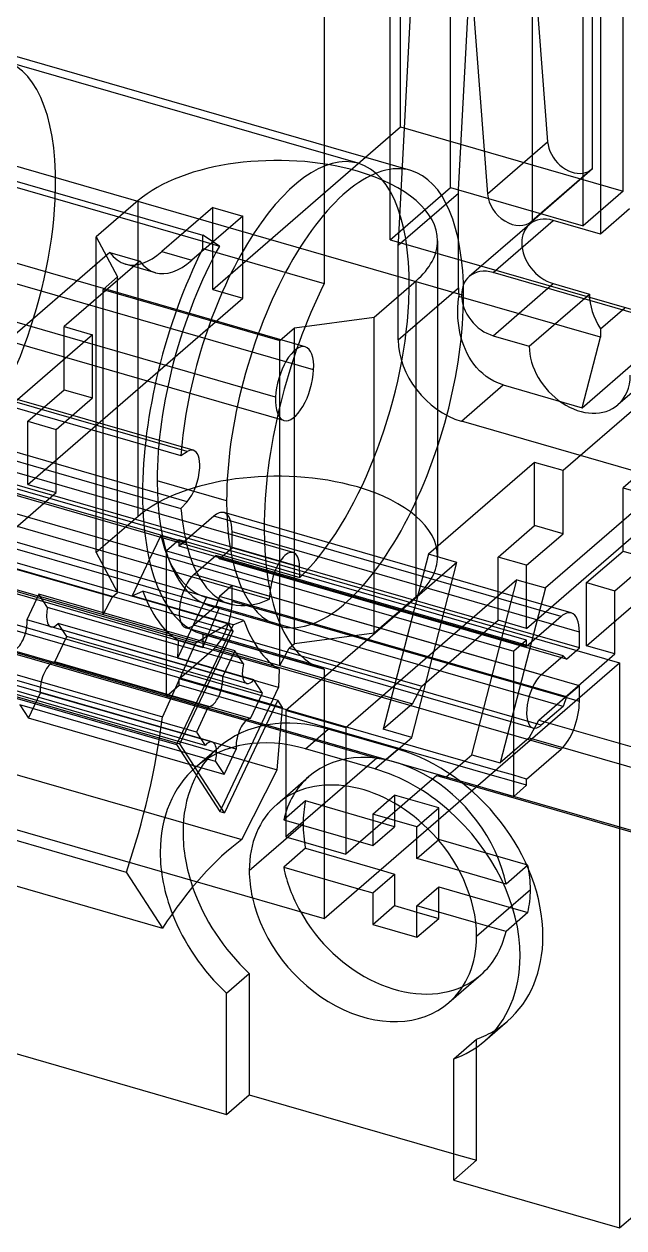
# Model space of a CAD drawing. Header units: millimetres. Extents: x -2.6 to 65.1, y -0.1 to 99.3.
# Drawn here: x 24.08 to 40.53, y -0.14 to 32.88 of the extents above; entities that cross this region are included whole.
import ezdxf

# ---------------------------------------------------------------- set-up
doc = ezdxf.new("R2010")
doc.units = ezdxf.units.MM
doc.layers.add('HIDDEN', color=7, linetype='Continuous')
doc.layers.add('THICK', color=7, linetype='Continuous')

msp = doc.modelspace()

# ---------------------------------------------------------------- linework, layer by layer
at = {"layer": 'HIDDEN'}
for p, q in [((34.406, 30.057), (34.406, 46.857)), ((39.672, 28.912), (39.672, 37.572)), ((39.888, 37.51), (39.888, 27.117)), ((35.775, 28.391), (35.775, 37.185)), ((36.119, 36.937), (36.79, 28.217)), ((38.022, 27.483), (38.022, 36.143)), ((34.125, 26.963), (34.125, 35.756)), ((40.512, 28.294), (40.512, 35.136)), ((35.996, 28.328), (36.337, 34.752)), ((38.061, 34.573), (38.44, 29.646)), ((39.412, 28.787), (39.412, 34.183)), ((34.346, 26.899), (34.687, 33.323)), ((34.688, 28.86), (22.217, 32.46)), ((33.243, 29.057), (23.544, 31.857)), ((29.256, 25.597), (34.406, 30.057)), ((34.406, 30.057), (40.512, 28.294)), ((36.79, 28.217), (38.44, 29.646)), ((36.135, 25.43), (23.664, 29.03)), ((39.655, 28.896), (38.005, 27.467)), ((38.022, 27.483), (39.672, 28.912)), ((39.412, 27.341), (39.412, 28.787)), ((34.125, 26.963), (35.775, 28.391)), ((34.341, 26.813), (35.991, 28.242)), ((35.775, 28.391), (35.996, 28.328)), ((35.991, 28.242), (35.996, 28.328)), ((35.991, 25.644), (35.991, 28.242)), ((35.996, 28.328), (39.412, 27.341)), ((40.512, 28.294), (39.412, 27.341)), ((27.21, 28.035), (26.06, 27.039)), ((27.21, 19.375), (27.21, 28.035)), ((29.256, 27.848), (27.856, 26.636)), ((29.256, 27.848), (30.079, 27.611)), ((29.256, 25.597), (29.256, 27.848)), ((40.688, 27.81), (39.888, 27.117)), ((30.079, 27.611), (28.679, 26.398)), ((30.079, 25.359), (30.079, 27.611)), ((36.945, 26.062), (38.595, 27.491)), ((39.888, 27.117), (38.595, 27.491)), ((29.44, 26.789), (28.979, 27.084)), ((37.94, 27.381), (36.29, 25.952)), ((31.79, 24.024), (22.091, 26.824)), ((26.06, 18.379), (26.06, 27.039)), ((26.06, 27.039), (26.646, 25.946)), ((28.979, 26.922), (29.44, 26.789)), ((34.125, 26.963), (34.346, 26.899)), ((34.341, 26.813), (34.346, 26.899)), ((34.341, 24.215), (34.341, 26.813)), ((34.346, 26.899), (44.296, 24.026)), ((35.421, 26.935), (35.421, 18.274)), ((26.432, 26.614), (16.756, 18.235)), ((26.432, 26.614), (27.254, 26.377)), ((27.856, 26.636), (28.679, 26.398)), ((32.022, 23.389), (22.323, 26.189)), ((27.254, 26.377), (25.179, 24.58)), ((27.681, 26.057), (26.858, 26.295)), ((26.646, 25.946), (26.246, 25.6)), ((26.646, 17.286), (26.646, 25.946)), ((33.681, 24.839), (34.831, 25.835)), ((34.831, 17.175), (34.831, 25.835)), ((41.697, 24.69), (36.945, 26.062)), ((36.945, 24.33), (38.595, 25.759)), ((38.595, 25.759), (39.585, 25.473)), ((30.976, 22.641), (21.277, 25.441)), ((26.246, 16.68), (26.246, 25.6)), ((26.246, 25.6), (31.096, 24.2)), ((29.256, 25.597), (30.079, 25.359)), ((34.341, 24.215), (35.991, 25.644)), ((37.935, 24.044), (39.585, 25.473)), ((24.179, 20.25), (30.079, 25.359)), ((35.975, 24.952), (35.977, 25.098)), ((35.977, 25.098), (35.987, 25.25)), ((35.987, 25.25), (36.007, 25.408)), ((39.888, 24.287), (36.007, 25.408)), ((39.888, 24.52), (40.554, 25.097)), ((31.208, 22.006), (21.508, 24.806)), ((31.496, 24.546), (33.681, 24.839)), ((33.681, 16.179), (33.681, 24.839)), ((35.98, 24.812), (35.975, 24.952)), ((35.991, 24.676), (35.98, 24.812)), ((25.179, 22.848), (25.179, 24.58)), ((25.179, 24.58), (25.959, 24.355)), ((31.096, 24.2), (31.496, 24.546)), ((31.496, 15.886), (31.496, 24.546)), ((36.009, 24.545), (35.991, 24.676)), ((36.033, 24.418), (36.009, 24.545)), ((39.888, 24.52), (39.888, 24.287)), ((42.708, 24.461), (40.368, 22.434)), ((9.756, 24.211), (40.414, 15.361)), ((25.959, 24.355), (23.05, 21.836)), ((25.959, 22.623), (25.959, 24.355)), ((31.096, 15.28), (31.096, 24.2)), ((36.062, 24.295), (36.033, 24.418)), ((36.097, 24.176), (36.062, 24.295)), ((36.137, 24.061), (36.097, 24.176)), ((36.945, 24.33), (37.935, 24.044)), ((39.388, 22.354), (39.888, 24.287)), ((28.552, 21.15), (18.853, 23.95)), ((28.721, 21.186), (19.021, 23.986)), ((36.183, 23.951), (36.137, 24.061)), ((36.234, 23.844), (36.183, 23.951)), ((36.29, 23.741), (36.234, 23.844)), ((36.352, 23.642), (36.29, 23.741)), ((36.42, 23.547), (36.352, 23.642)), ((36.493, 23.456), (36.42, 23.547)), ((36.574, 23.37), (36.493, 23.456)), ((39.388, 22.354), (40.988, 23.74)), ((36.66, 23.29), (36.574, 23.37)), ((36.754, 23.214), (36.66, 23.29)), ((36.856, 23.144), (36.754, 23.214)), ((36.967, 23.081), (36.856, 23.144)), ((24.179, 21.982), (25.179, 22.848)), ((25.179, 22.848), (25.959, 22.623)), ((36.073, 21.983), (37.223, 22.979)), ((37.089, 23.025), (36.967, 23.081)), ((37.223, 22.979), (37.089, 23.025)), ((37.223, 22.979), (39.388, 22.354)), ((1.727, 22.628), (31.172, 14.128)), ((24.959, 21.757), (25.959, 22.623)), ((40.938, 22.427), (38.862, 20.63)), ((24.179, 21.982), (24.959, 21.757)), ((24.179, 20.25), (24.179, 21.982)), ((42.568, 20.108), (36.073, 21.983)), ((42.583, 21.952), (40.508, 20.155)), ((24.959, 20.025), (24.959, 21.757)), ((31.46, 18.381), (21.76, 21.181)), ((27.403, 21.326), (28.383, 21.043)), ((28.383, 21.043), (28.552, 21.15)), ((37.862, 16.3), (43.762, 21.409)), ((1.578, 20.927), (31.023, 12.427)), ((38.083, 20.855), (35.174, 18.336)), ((38.862, 20.63), (38.083, 20.855)), ((38.083, 19.123), (38.083, 20.855)), ((39.508, 15.825), (45.408, 20.934)), ((31.637, 17.99), (21.938, 20.79)), ((21.946, 20.502), (31.645, 17.702)), ((38.862, 18.898), (38.862, 20.63)), ((15.614, 20.327), (29.817, 16.227)), ((30.847, 17.426), (21.148, 20.226)), ((24.179, 20.25), (24.959, 20.025)), ((29.635, 19.8), (27.729, 20.35)), ((40.508, 18.423), (40.508, 20.155)), ((40.508, 20.155), (41.287, 19.93)), ((21.11, 19.905), (30.81, 17.105)), ((22.868, 18.214), (24.959, 20.025)), ((28.552, 19.777), (27.33, 20.129)), ((27.33, 19.894), (28.383, 19.59)), ((41.287, 19.93), (38.378, 17.411)), ((20.081, 19.766), (29.78, 16.966)), ((28.383, 19.59), (28.552, 19.777)), ((20.78, 19.374), (29.44, 16.874)), ((27.21, 19.375), (26.06, 18.379)), ((29.286, 19.381), (28.336, 18.559)), ((38.812, 16.631), (29.286, 19.381)), ((39.09, 16.726), (29.564, 19.476)), ((0.607, 19.009), (30.052, 10.509)), ((27.381, 18.994), (28.527, 18.662)), ((27.83, 18.852), (27.513, 18.184)), ((27.83, 18.852), (28.522, 18.652)), ((29.786, 18.515), (29.786, 18.948)), ((39.312, 16.198), (29.786, 18.948)), ((37.083, 18.257), (38.083, 19.123)), ((37.862, 18.032), (38.862, 18.898)), ((38.862, 18.898), (38.083, 19.123)), ((28.336, 18.732), (27.986, 18.429)), ((28.336, 18.559), (28.336, 18.732)), ((37.862, 15.982), (28.336, 18.732)), ((37.862, 15.809), (28.336, 18.559)), ((28.527, 18.662), (28.522, 18.652)), ((29.436, 18.212), (29.786, 18.515)), ((39.312, 15.765), (29.786, 18.515)), ((17.055, 18.368), (30.911, 14.368)), ((20.319, 18.282), (28.979, 15.782)), ((22.868, 18.214), (26.506, 17.164)), ((26.06, 18.379), (26.646, 17.286)), ((27.986, 14.445), (27.986, 18.429)), ((27.986, 18.429), (37.512, 15.679)), ((28.736, 17.779), (29.336, 18.299)), ((29.336, 18.299), (29.436, 18.212)), ((38.862, 15.549), (29.336, 18.299)), ((38.962, 15.462), (29.436, 18.212)), ((35.174, 18.336), (33.933, 13.537)), ((35.954, 18.111), (35.174, 18.336)), ((37.083, 16.525), (37.083, 18.257)), ((37.862, 18.032), (37.083, 18.257)), ((39.508, 17.557), (40.508, 18.423)), ((40.287, 17.332), (41.287, 18.198)), ((40.508, 18.423), (41.287, 18.198)), ((35.954, 18.111), (31.262, 14.048)), ((31.645, 17.702), (31.637, 17.99)), ((34.712, 13.312), (35.954, 18.111)), ((37.862, 16.3), (37.862, 18.032)), ((22.609, 17.73), (26.246, 16.68)), ((38.262, 15.029), (28.736, 17.779)), ((37.599, 17.636), (32.908, 13.573)), ((36.358, 12.837), (37.599, 17.636)), ((37.599, 17.636), (38.378, 17.411)), ((39.508, 17.557), (40.287, 17.332)), ((39.508, 15.825), (39.508, 17.557)), ((1.656, 17.196), (28.825, 9.353)), ((14.15, 17.239), (28.353, 13.139)), ((24.487, 17.237), (24.159, 16.541)), ((29.856, 15.687), (24.487, 17.237)), ((24.725, 16.876), (24.487, 17.237)), ((26.506, 17.164), (26.646, 17.286)), ((29.436, 17.173), (29.336, 16.913)), ((29.786, 17.476), (29.436, 17.173)), ((38.962, 14.423), (29.436, 17.173)), ((29.786, 17.043), (29.786, 17.476)), ((39.312, 14.726), (29.786, 17.476)), ((30.81, 17.105), (30.847, 17.426)), ((33.681, 16.179), (34.831, 17.175)), ((38.378, 17.411), (37.137, 12.612)), ((40.287, 15.6), (40.287, 17.332)), ((14.404, 17.118), (28.261, 13.118)), ((29.735, 15.43), (24.725, 16.876)), ((26.246, 16.68), (26.506, 17.164)), ((29.082, 17.156), (28.289, 15.482)), ((29.336, 16.913), (28.736, 16.394)), ((28.979, 15.782), (29.44, 16.874)), ((29.752, 16.962), (29.059, 17.162)), ((29.082, 17.156), (29.775, 16.956)), ((31.082, 16.37), (29.177, 16.92)), ((38.862, 14.163), (29.336, 16.913)), ((29.78, 16.966), (29.775, 16.956)), ((39.312, 14.293), (29.786, 17.043)), ((20.069, 16.69), (33.752, 12.74)), ((20.329, 16.656), (34.012, 12.706)), ((29.529, 14.991), (24.159, 16.541)), ((26.246, 16.68), (31.096, 15.28)), ((34.993, 14.714), (37.083, 16.525)), ((37.862, 16.3), (37.083, 16.525)), ((38.812, 16.631), (37.862, 15.809)), ((29.529, 14.984), (24.818, 16.344)), ((30.382, 14.889), (25.013, 16.439)), ((25.251, 16.077), (25.013, 16.439)), ((29.77, 16.3), (28.261, 13.118)), ((38.041, 13.568), (28.514, 16.318)), ((38.262, 13.644), (28.736, 16.394)), ((31.496, 15.886), (33.681, 16.179)), ((39.312, 15.765), (39.312, 16.198)), ((24.923, 15.381), (25.251, 16.077)), ((29.529, 14.842), (25.251, 16.077)), ((28.302, 15.981), (28.289, 15.482)), ((31.074, 15.181), (28.302, 15.981)), ((30.534, 15.696), (28.955, 16.151)), ((28.979, 16.145), (32.314, 15.182)), ((28.979, 16.145), (28.979, 15.782)), ((31.355, 15.764), (31.496, 15.886)), ((37.862, 15.982), (37.512, 15.679)), ((37.862, 15.809), (37.862, 15.982)), ((29.132, 14.149), (23.763, 15.699)), ((28.336, 14.921), (29.286, 15.744)), ((38.812, 12.994), (29.286, 15.744)), ((31.096, 15.28), (31.355, 15.764)), ((31.355, 15.764), (34.993, 14.714)), ((37.512, 12.848), (37.512, 15.679)), ((38.197, 13.789), (40.287, 15.6)), ((38.262, 15.029), (38.862, 15.549)), ((38.862, 15.549), (38.962, 15.462)), ((38.962, 15.462), (39.312, 15.765)), ((40.287, 15.6), (39.508, 15.825)), ((29.172, 14.155), (24.923, 15.381)), ((31.06, 14.682), (28.289, 15.482)), ((31.096, 15.28), (34.733, 14.23)), ((28.805, 13.453), (23.435, 15.003)), ((28.336, 14.748), (28.336, 14.921)), ((37.014, 12.416), (28.336, 14.921)), ((29.043, 13.091), (23.673, 14.641)), ((28.92, 13.278), (23.869, 14.737)), ((24.199, 13.843), (24.527, 14.539)), ((29.273, 13.169), (24.527, 14.539)), ((27.986, 14.445), (28.336, 14.748)), ((36.864, 12.287), (28.336, 14.748)), ((34.733, 14.23), (34.993, 14.714)), ((39.312, 14.726), (38.962, 14.423)), ((39.312, 14.293), (39.312, 14.726)), ((29.331, 12.654), (23.961, 14.204)), ((23.961, 14.204), (24.199, 13.843)), ((27.986, 14.445), (36.514, 11.983)), ((34.733, 14.23), (33.933, 13.537)), ((38.962, 14.423), (38.862, 14.163)), ((32.908, 13.573), (31.262, 14.048)), ((31.262, 14.048), (31.262, 10.584)), ((38.862, 14.163), (38.262, 13.644)), ((29.569, 12.293), (24.199, 13.843)), ((31.797, 12.999), (32.422, 13.54)), ((34.327, 12.99), (32.422, 13.54)), ((32.908, 13.573), (32.908, 10.109)), ((37.937, 13.305), (38.197, 13.789)), ((38.197, 13.789), (41.834, 12.739)), ((34.712, 13.312), (33.933, 13.537)), ((34.012, 12.706), (34.712, 13.312)), ((37.937, 13.305), (37.137, 12.612)), ((37.937, 13.305), (41.574, 12.255)), ((28.261, 13.118), (29.447, 11.281)), ((28.785, 12.492), (29.41, 13.034)), ((33.702, 12.449), (31.797, 12.999)), ((33.702, 12.449), (34.327, 12.99)), ((37.862, 12.171), (38.812, 12.994)), ((33.752, 12.74), (31.262, 10.584)), ((33.752, 12.74), (34.012, 12.706)), ((35.658, 12.231), (36.358, 12.837)), ((36.358, 12.837), (37.137, 12.612)), ((31.018, 11.483), (31.893, 12.241)), ((35.398, 12.265), (32.908, 10.109)), ((35.398, 12.265), (35.658, 12.231)), ((35.398, 12.265), (49.081, 8.315)), ((35.658, 12.231), (49.341, 8.281)), ((37.862, 12.171), (37.512, 12.272)), ((37.862, 11.998), (37.512, 12.099)), ((37.512, 11.695), (37.862, 11.998)), ((37.862, 11.998), (37.862, 12.171)), ((31.8, 11.569), (31.2, 11.049)), ((34.243, 10.864), (31.8, 11.569)), ((33.643, 11.21), (34.243, 11.73)), ((35.456, 11.38), (34.243, 11.73)), ((34.243, 11.73), (34.243, 10.864)), ((29.491, 11.375), (29.447, 11.281)), ((29.447, 11.281), (29.576, 11.243)), ((34.856, 10.86), (35.456, 11.38)), ((35.456, 10.514), (35.456, 11.38)), ((30.257, 9.662), (31.732, 10.939)), ((31.2, 11.049), (33.643, 10.344)), ((33.643, 11.21), (33.643, 10.344)), ((34.856, 10.86), (33.643, 11.21)), ((31.262, 10.584), (32.908, 10.109)), ((33.643, 10.344), (34.243, 10.864)), ((34.856, 10.547), (34.856, 10.86)), ((31.8, 10.27), (31.2, 9.75)), ((31.8, 10.27), (33.851, 9.678)), ((34.856, 9.994), (35.456, 10.514)), ((37.899, 9.808), (35.456, 10.514)), ((31.2, 9.75), (33.251, 9.158)), ((37.299, 9.289), (36.013, 9.66)), ((37.899, 9.808), (37.299, 9.289)), ((35.456, 8.348), (35.456, 9.214)), ((36.309, 8.968), (37.899, 8.509)), ((36.492, 7.862), (37.967, 9.139)), ((34.856, 8.522), (35.456, 8.348)), ((34.856, 7.829), (35.456, 8.348)), ((37.899, 8.509), (37.299, 7.99)), ((37.299, 7.99), (36.471, 8.229)), ((35.731, 6.04), (36.606, 6.798)), ((36.713, 4.988), (37.338, 5.529)), ((36.492, 1.713), (36.492, 5.037)), ((35.867, 1.893), (36.492, 1.713)), ((35.867, 1.172), (36.492, 1.713))]:
    msp.add_line(p, q, dxfattribs=at)
for centre, major_axis, ratio, start_param, end_param in [((21.8, 25.815), (-1.744, -6.042), 0.433013, 2.071532, 3.141574), ((39.131, 29.501), (0.524, -0.605), 0.75, -2.349328, -0.43941), ((31.021, 26.935), (4.4, 0), 0.5, 1.047198, 2.617994), ((31.499, 23.015), (-1.744, -6.042), 0.433013, 3.141574, 5.16666), ((32.885, 22.615), (-1.803, -6.245), 0.433013, -3.141552, -0.982794), ((31.499, 23.015), (-1.744, -6.042), 0.433013, 2.071532, 3.141574), ((31.021, 26.935), (4.4, 0), 0.5, -0.000036, 1.047198), ((32.885, 22.615), (-1.803, -6.245), 0.433013, 2.158799, 3.141633), ((39.131, 29.501), (0.524, -0.605), 0.75, -0.43941, -0.000041), ((39.131, 29.501), (0.524, -0.605), 0.75, -0.000041, 0.038593), ((37.481, 28.072), (0.524, -0.605), 0.75, -2.349328, -0.000041), ((21.8, 25.815), (-1.744, -6.042), 0.433013, 0.634468, 2.071532), ((38.595, 26.625), (0.655, -0.756), 0.75, 2.284521, 3.141594), ((37.481, 28.072), (0.524, -0.605), 0.75, -0.000041, 0.038593), ((38.595, 26.625), (0.655, -0.756), 0.75, -3.141592, -2.427868), ((30.979, 23.165), (-1.803, -6.245), 0.433013, -2.060059, -0.982794), ((31.021, 26.935), (4.4, 0), 0.5, -0.523599, -0.000036), ((38.595, 26.625), (0.655, -0.756), 0.75, -2.427868, -0.857072), ((27.856, 29.753), (-0.998, -3.459), 0.433013, -0.32533, 0.000051), ((27.856, 29.753), (-0.998, -3.459), 0.433013, 0.000051, 0.588003), ((28.679, 29.516), (0.998, 3.459), 0.433013, 2.816262, 3.141643), ((28.679, 29.516), (0.998, 3.459), 0.433013, -3.141542, -2.55359), ((36.945, 25.196), (-0.655, 0.756), 0.75, -0.857072, 0.000001), ((36.945, 25.196), (-0.655, 0.756), 0.75, 0.000001, 0.713724), ((32.885, 22.615), (-1.803, -6.245), 0.433013, 0.000041, 2.158799), ((37.723, 25.144), (1.309, -1.512), 0.75, -2.427868, -2.29349), ((36.945, 25.196), (-0.655, 0.756), 0.75, 0.713724, 2.284521), ((40.971, 25.073), (1.047, -1.209), 0.75, -2.427868, -1.753738), ((31.499, 23.015), (-1.744, -6.042), 0.433013, 0.634468, 2.071532), ((36.073, 23.715), (1.309, -1.512), 0.75, -2.427868, -0.857072), ((31.499, 23.015), (-0.291, -1.009), 0.433013, 3.141553, 5.213125), ((31.499, 23.015), (-0.291, -1.009), 0.433013, 2.071532, 3.141553), ((39.321, 23.644), (-1.047, 1.209), 0.75, 0.713724, 3.141552), ((31.499, 23.015), (-0.291, -1.009), 0.433013, -0.000039, 2.071532), ((39.321, 23.644), (-1.047, 1.209), 0.75, 3.141552, 3.855317), ((31.499, 23.015), (-0.291, -1.009), 0.433013, -1.07006, -0.000039), ((28.499, 20.417), (-0.222, -0.769), 0.433013, 3.141553, 3.595864), ((28.499, 20.417), (-0.222, -0.769), 0.433013, 2.071532, 3.141553), ((31.021, 18.275), (4.4, 0), 0.5, 1.047198, 2.617994), ((28.499, 20.417), (-0.222, -0.769), 0.433013, 0.721734, 2.071532), ((30.979, 23.165), (-1.803, -6.245), 0.433013, -0.982794, 0.000041), ((31.021, 18.275), (4.4, 0), 0.5, -0.000036, 1.047198), ((31.499, 23.015), (-1.744, -6.042), 0.433013, -0.849062, -0.649993), ((29.286, 18.515), (-0.277, -0.961), 0.433013, 3.141554, 3.729595), ((32.885, 22.615), (-1.803, -6.245), 0.433013, -0.982794, 0.000041), ((29.286, 18.515), (-0.277, -0.961), 0.433013, 2.158799, 3.141554), ((30.806, 23.215), (1.747, 6.053), 0.433013, 2.492155, 3.141559), ((31.499, 23.015), (-1.747, -6.053), 0.433013, -0.649437, -0.000034), ((31.238, 17.612), (-0.222, -0.769), 0.433013, 3.141554, 5.079394), ((31.238, 17.612), (-0.222, -0.769), 0.433013, 2.205264, 3.141554), ((31.021, 18.275), (4.4, 0), 0.5, -0.523599, -0.000036), ((28.736, 17.086), (0.222, 0.769), 0.433013, 0.588003, 3.141558), ((30.806, 23.215), (-2.136, -7.398), 0.433013, -0.535052, -0.120094), ((30.979, 23.165), (-2.025, -7.014), 0.433013, -0.433792, -0.000023), ((24.97, 16.872), (0.153, 0.528), 0.433013, 1.688183, 2.071532), ((30.806, 23.215), (1.747, 6.053), 0.433013, 3.141559, 3.150541), ((30.979, 23.165), (-1.803, -6.245), 0.433013, 0.000041, 0.094471), ((29.286, 16.61), (-0.277, -0.961), 0.433013, 0.588003, 2.158799), ((31.499, 23.015), (-1.747, -6.053), 0.433013, -0.000034, 0.008948), ((31.499, 23.015), (-1.744, -6.042), 0.433013, 0.009674, 0.367005), ((23.888, 16.232), (0.153, 0.528), 0.433013, -1.07006, -0.826337), ((24.97, 16.872), (0.153, 0.528), 0.433013, 2.071532, 3.141559), ((38.812, 15.765), (-0.277, -0.961), 0.433013, 3.141554, 3.729595), ((38.812, 15.765), (-0.277, -0.961), 0.433013, 2.158799, 3.141554), ((23.888, 16.232), (0.153, 0.528), 0.433013, -3.024206, -1.07006), ((24.97, 16.872), (0.153, 0.528), 0.433013, 3.141559, 3.886052), ((28.736, 17.086), (0.222, 0.769), 0.433013, 3.141558, 3.729595), ((30.979, 23.165), (-2.025, -7.014), 0.433013, -0.000023, 0.008097), ((24.799, 14.849), (0.153, 0.528), 0.433013, 0.117387, 2.071532), ((38.262, 14.336), (0.222, 0.769), 0.433013, 0.588003, 3.141558), ((24.799, 14.849), (0.153, 0.528), 0.433013, 2.071532, 2.315256), ((38.812, 13.86), (-0.277, -0.961), 0.433013, 0.588003, 2.158799), ((32.422, 9.556), (-3.011, 3.477), 0.75, -0.857208, 0.000001), ((38.262, 14.336), (0.222, 0.769), 0.433013, 3.141558, 3.729595), ((31.797, 9.015), (-3.011, 3.477), 0.75, -0.857208, 0.000001), ((32.422, 9.556), (-3.011, 3.477), 0.75, 0.000001, 0.713724), ((34.249, 9.519), (-2.357, 2.721), 0.75, -2.217998, -0.000041), ((34.327, 9.006), (-3.012, 3.477), 0.75, -2.427868, -0.857095), ((31.797, 9.015), (-3.011, 3.477), 0.75, 0.000001, 0.713724), ((33.374, 8.762), (-2.357, 2.721), 0.75, -1.464963, -0.000041), ((34.249, 9.519), (-2.357, 2.721), 0.75, -0.000041, 0.503854), ((33.702, 8.465), (-3.012, 3.477), 0.75, -1.39182, -0.857095), ((34.849, 10.039), (-2.357, 2.721), 0.75, 0.503854, 0.713724), ((33.374, 8.762), (-2.357, 2.721), 0.75, -0.000041, 0.713724), ((34.849, 10.039), (-2.357, 2.721), 0.75, 0.713724, 0.923595), ((32.422, 9.556), (-3.011, 3.477), 0.75, 0.713724, 1.079239), ((31.797, 9.015), (-3.011, 3.477), 0.75, 0.713724, 1.124568), ((33.374, 8.762), (-2.357, 2.721), 0.75, 0.713724, 0.947325), ((34.249, 9.519), (-2.357, 2.721), 0.75, 0.923595, 1.302755), ((34.849, 10.039), (-2.357, 2.721), 0.75, -2.427868, -2.217998), ((34.849, 10.039), (-2.357, 2.721), 0.75, -2.637739, -2.427868), ((34.249, 9.519), (-2.357, 2.721), 0.75, 3.141552, 3.645446), ((34.327, 9.006), (-3.012, 3.477), 0.75, 3.141593, 3.855317), ((34.249, 9.519), (-2.357, 2.721), 0.75, 2.925561, 3.141552), ((34.327, 9.006), (-3.012, 3.477), 0.75, 3.021482, 3.141593)]:
    msp.add_ellipse(centre, major_axis=major_axis, ratio=ratio, start_param=start_param, end_param=end_param, dxfattribs=at)
at = {"layer": 'THICK'}
for p, q in [((32.314, 47.317), (32.314, 25.759)), ((16.985, 30.546), (28.979, 27.084)), ((20.78, 29.289), (28.979, 26.922)), ((28.979, 26.721), (28.979, 27.084)), ((28.979, 26.721), (32.314, 25.759)), ((0.242, 24.929), (29.687, 16.429)), ((-0.667, 24.401), (28.778, 15.901)), ((19.106, 23.721), (27.403, 21.326)), ((27.33, 20.129), (19.075, 22.512)), ((-1.566, 22.376), (27.878, 13.876)), ((19.087, 22.274), (27.33, 19.894)), ((19.206, 21.353), (27.381, 18.994)), ((27.513, 18.184), (27.045, 17.198)), ((-2.561, 18.116), (26.884, 9.616)), ((27.045, 17.198), (27.336, 17.323)), ((29.816, 16.398), (27.045, 17.198)), ((30.107, 16.523), (27.336, 17.323)), ((-1.57, 16.581), (27.874, 8.081)), ((29.816, 16.398), (30.107, 16.523)), ((28.353, 13.139), (29.817, 16.227)), ((29.687, 16.429), (28.778, 15.901)), ((29.817, 16.227), (29.687, 16.429)), ((29.816, 16.398), (29.77, 16.3)), ((28.778, 15.901), (27.878, 13.876)), ((29.856, 15.687), (29.529, 14.991)), ((30.094, 15.326), (29.856, 15.687)), ((32.289, 15.189), (30.534, 15.696)), ((30.094, 15.326), (29.735, 15.43)), ((32.314, 8.346), (40.414, 15.361)), ((40.414, 15.361), (40.414, -0.141)), ((30.187, 14.794), (29.529, 14.984)), ((30.621, 14.527), (30.382, 14.889)), ((31.074, 15.181), (31.06, 14.682)), ((32.314, 15.182), (32.314, 8.346)), ((30.621, 14.527), (29.529, 14.842)), ((30.911, 14.368), (31.06, 14.682)), ((30.911, 14.368), (29.491, 11.375)), ((31.041, 14.331), (29.576, 11.243)), ((30.293, 13.831), (30.621, 14.527)), ((30.911, 14.368), (31.041, 14.331)), ((31.172, 14.128), (31.041, 14.331)), ((29.132, 14.149), (28.805, 13.453)), ((30.293, 13.831), (29.172, 14.155)), ((31.023, 12.427), (31.172, 14.128)), ((28.805, 13.453), (29.043, 13.091)), ((29.238, 13.187), (28.92, 13.278)), ((29.576, 11.243), (28.353, 13.139)), ((29.896, 12.989), (29.273, 13.169)), ((29.569, 12.293), (29.896, 12.989)), ((29.331, 12.654), (29.569, 12.293)), ((37.512, 11.695), (37.512, 12.848)), ((30.052, 10.509), (31.023, 12.427)), ((37.512, 12.099), (36.864, 12.287)), ((37.512, 12.272), (37.014, 12.416)), ((36.514, 11.983), (37.512, 11.695)), ((34.856, 9.994), (34.856, 10.547)), ((36.013, 9.66), (34.856, 9.994)), ((26.884, 9.616), (27.874, 8.081)), ((33.851, 9.678), (34.243, 9.564)), ((28.825, 9.353), (32.314, 8.346)), ((33.643, 9.045), (34.243, 9.564)), ((34.243, 9.564), (34.243, 8.698)), ((33.251, 9.158), (33.643, 9.045)), ((33.643, 9.045), (33.643, 8.179)), ((34.856, 8.695), (35.456, 9.214)), ((35.456, 9.214), (36.309, 8.968)), ((33.643, 8.179), (34.243, 8.698)), ((34.243, 8.698), (34.856, 8.522)), ((36.471, 8.229), (34.856, 8.695)), ((34.856, 7.829), (34.856, 8.695)), ((33.643, 8.179), (34.856, 7.829)), ((29.632, 6.296), (30.257, 6.837)), ((30.257, 6.837), (30.257, 3.513)), ((29.632, 2.972), (29.632, 6.296)), ((40.414, -0.141), (47.414, 5.921)), ((20.538, 5.597), (29.632, 2.972)), ((35.867, 4.496), (36.492, 5.037)), ((35.867, 1.172), (35.867, 4.496)), ((29.632, 2.972), (30.257, 3.513)), ((30.257, 3.513), (35.867, 1.893)), ((35.867, 1.172), (40.414, -0.141))]:
    msp.add_line(p, q, dxfattribs=at)
for centre, major_axis, ratio, start_param, end_param in [((30.979, 23.165), (-2.025, -7.014), 0.433013, -1.973684, -0.982794), ((34.314, 22.203), (-2.025, -7.014), 0.433013, -1.973684, -0.982794), ((30.979, 23.165), (-2.025, -7.014), 0.433013, -0.982794, -0.433792), ((34.314, 22.203), (-2.025, -7.014), 0.433013, -0.982794, -0.000023), ((33.578, 22.415), (-2.136, -7.398), 0.433013, -0.535052, -0.120094), ((30.34, 15.322), (-0.153, -0.528), 0.433013, -1.45341, -1.07006), ((34.314, 22.203), (-2.025, -7.014), 0.433013, -0.000023, 0.008097), ((29.257, 14.682), (-0.153, -0.528), 0.433013, 0.117387, 2.071532), ((29.257, 14.682), (-0.153, -0.528), 0.433013, 2.071532, 2.315256), ((30.34, 15.322), (-0.153, -0.528), 0.433013, -1.07006, -0.000034), ((30.34, 15.322), (-0.153, -0.528), 0.433013, -0.000034, 0.744459), ((23.031, 11.798), (2.774, 9.608), 0.433013, -1.673802, -1.230202), ((30.168, 13.299), (-0.153, -0.528), 0.433013, -3.024206, -1.07006), ((29.086, 12.658), (-0.153, -0.528), 0.433013, 3.141559, 3.886052), ((29.086, 12.658), (-0.153, -0.528), 0.433013, 2.071532, 3.141559), ((30.168, 13.299), (-0.153, -0.528), 0.433013, -1.07006, -0.826337), ((29.086, 12.658), (-0.153, -0.528), 0.433013, 1.688183, 2.071532), ((33.702, 8.465), (-3.012, 3.477), 0.75, -2.427868, -1.39182), ((33.374, 8.762), (-2.357, 2.721), 0.75, -2.427868, -1.464963), ((29.657, 1.534), (2.774, 9.608), 0.433013, 0.508958, 0.952558), ((32.422, 9.556), (-3.011, 3.477), 0.75, 1.079239, 1.709981), ((33.374, 8.762), (-2.357, 2.721), 0.75, 0.947325, 3.141552), ((31.797, 9.015), (-3.011, 3.477), 0.75, 1.124568, 1.709981), ((34.249, 9.519), (-2.357, 2.721), 0.75, 1.302755, 2.925561), ((33.374, 8.762), (-2.357, 2.721), 0.75, 3.141552, 3.855317), ((33.702, 8.465), (-3.012, 3.477), 0.75, 3.141593, 3.855317), ((34.327, 9.006), (-3.012, 3.477), 0.75, 2.859111, 3.021482), ((33.702, 8.465), (-3.012, 3.477), 0.75, 2.859111, 3.141593)]:
    msp.add_ellipse(centre, major_axis=major_axis, ratio=ratio, start_param=start_param, end_param=end_param, dxfattribs=at)

doc.saveas('drawing.dxf')
